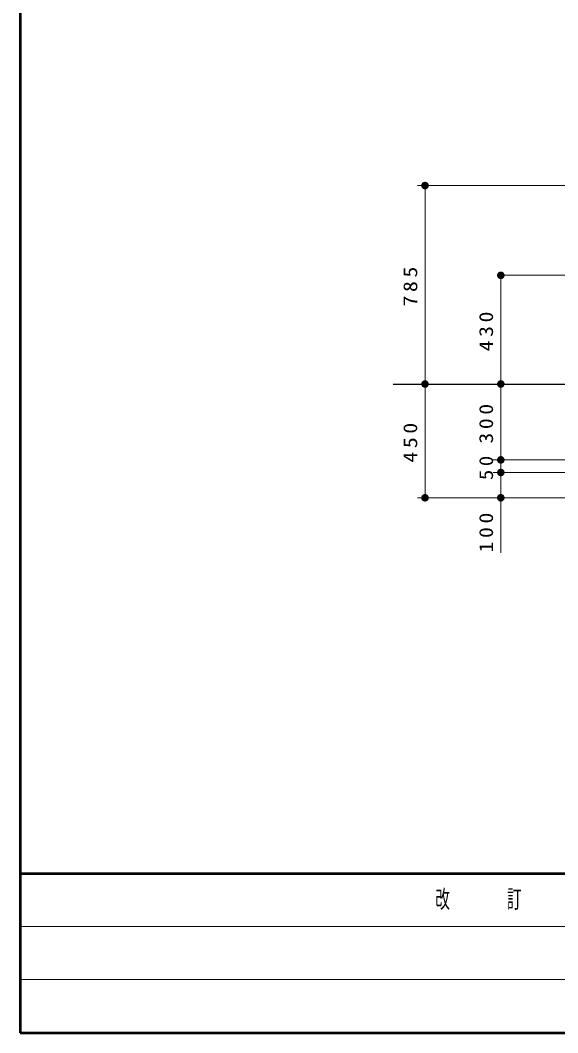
# Model space of a CAD drawing. Units: millimetres on the paper, scale 1:30. Extents: x -385 to 0, y 0 to 267.
# Drawn here: x -385 to -314.1, y 0 to 133.5 of the extents above; entities that cross this region are included whole.
import ezdxf

# ---------------------------------------------------------------- set-up
doc = ezdxf.new("R2010")
doc.units = ezdxf.units.MM
doc.layers.add('LY_1', color=7, linetype='Continuous', lineweight=25)
doc.layers.add('LY_2', color=7, linetype='Continuous', lineweight=13)
doc.styles.add('ＭＳ ゴシック', font='')
doc.styles.get('ＭＳ ゴシック').set_extended_font_data('MS Gothic')

# ---------------------------------------------------------------- blocks, each defined once
blk = doc.blocks.new('filled_dot')
at = {"color": 0, "linetype": 'Continuous', "lineweight": -2, "const_width": 1.25}
blk.add_lwpolyline([(-0.625, 0, 1), (0.625, 0, 1)], format="xyb", close=True, dxfattribs=at)

msp = doc.modelspace()

# ---------------------------------------------------------------- linework, layer by layer
at = {"layer": 'LY_1', "lineweight": 13}
for p, q in [((-309.613, 111.702), (-332.613, 111.702)), ((-331.613, 85.536), (-331.613, 111.702)), ((-304.691, 99.869), (-321.946, 99.869)), ((-321.613, 99.869), (-321.613, 85.536)), ((-331.613, 85.536), (-331.613, 70.536)), ((-321.613, 75.536), (-321.613, 85.536)), ((-294.28, 75.536), (-322.613, 75.536)), ((-321.613, 73.869), (-321.613, 75.536)), ((-294.28, 73.869), (-322.613, 73.869)), ((-321.613, 63.271), (-321.613, 73.869)), ((-322.613, 70.536), (-332.613, 70.536)), ((-294.28, 70.536), (-322.613, 70.536))]:
    msp.add_line(p, q, dxfattribs=at)
at = {"layer": 'LY_1'}
msp.add_line((-335.8, 85.536), (-222.326, 85.536), dxfattribs=at)
at = {"layer": 'LY_2', "lineweight": 50}
for p, q in [((-385, 267), (-385, 0)), ((-385, 21), (0, 21)), ((-385, 0), (0, 0))]:
    msp.add_line(p, q, dxfattribs=at)
at = {"layer": 'LY_2'}
for p, q in [((-385, 14), (-243.5, 14)), ((-385, 7), (-243.5, 7))]:
    msp.add_line(p, q, dxfattribs=at)

# ---------------------------------------------------------------- block references
at = {"layer": 'LY_1', "lineweight": 13, "xscale": 0.4, "yscale": 0.4}
for p, rotation in [((-331.613, 111.702), 270), ((-321.613, 99.869), 270), ((-331.613, 85.536), 90), ((-331.613, 85.536), 270), ((-321.613, 85.536), 90), ((-321.613, 85.536), 270), ((-321.613, 75.536), 90), ((-321.613, 75.536), 270), ((-321.613, 73.869), 90), ((-321.613, 73.869), 270), ((-331.613, 70.536), 90), ((-321.613, 70.536), 90)]:
    msp.add_blockref('filled_dot', p, dxfattribs=dict(at, rotation=rotation))

# ---------------------------------------------------------------- texts
at = {"layer": 'LY_1', "char_height": 1.833, "attachment_point": 8, "rotation": 90, "style": 'ＭＳ ゴシック'}
for s, insert in [('\\T1.33;\\W1.15;785', (-332.613, 98.619)), ('\\T1.33;\\W1.15;430', (-322.613, 92.702)), ('\\T1.33;\\W1.15;300', (-322.613, 80.536)), ('\\T1.33;\\W1.15;450', (-332.613, 78.036)), ('\\T1.34;\\W1.1;50', (-322.613, 74.702)), ('\\T1.33;\\W1.15;100', (-322.613, 66.187))]:
    msp.add_mtext(s, dxfattribs=dict(at, insert=insert))
at = {"layer": 'LY_2', "color": 4, "insert": (-330.25, 17.5), "char_height": 2.346, "attachment_point": 4, "style": 'ＭＳ ゴシック'}
msp.add_mtext('\\T1.64;\\W0.6;改\u3000\u3000訂\u3000\u3000事\u3000\u3000項', dxfattribs=at)

doc.saveas('drawing.dxf')
